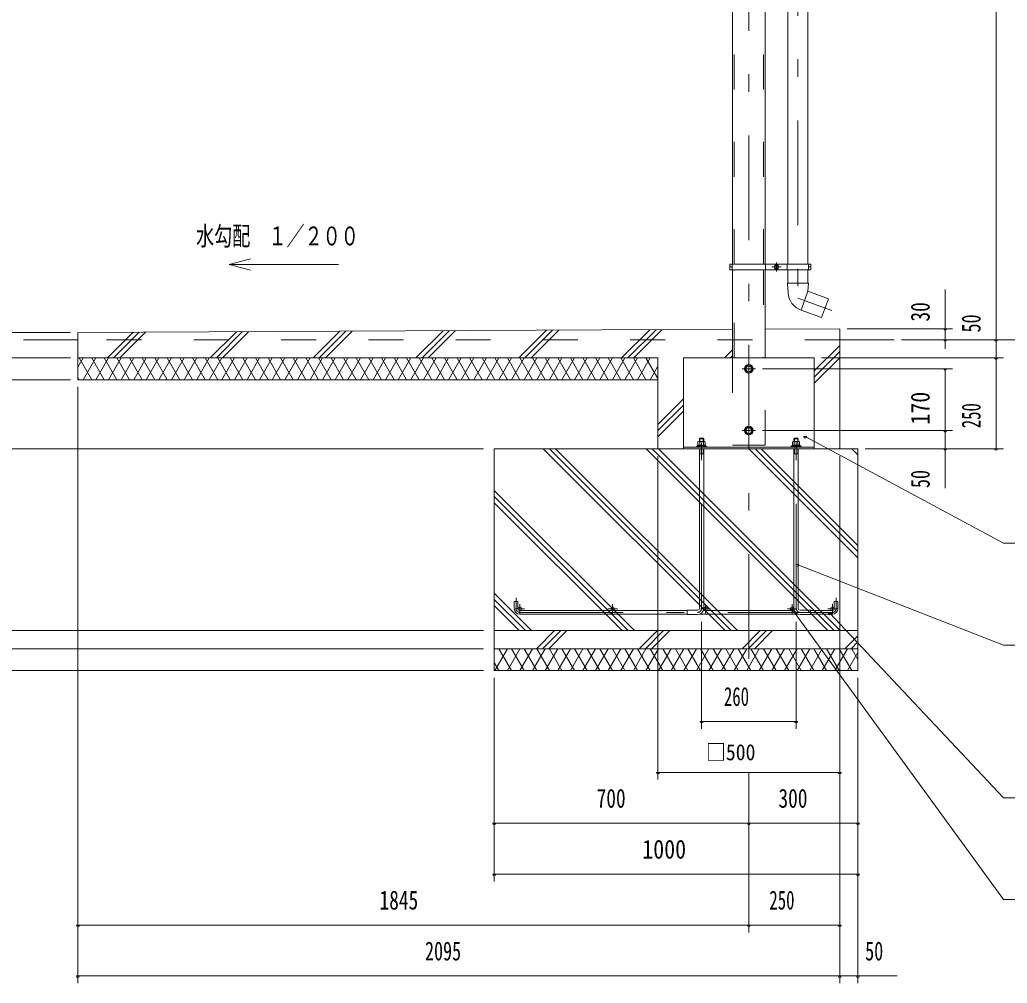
# Model space of a CAD drawing. Units: millimetres, scale not verified, with parts at other scales. Extents: x -25407 to 25413, y -10500 to 10500.
# Drawn here: x 15189 to 21978, y -3330 to 3295 of the extents above; entities that cross this region are included whole.
import ezdxf
from ezdxf.enums import TextEntityAlignment as Align

# ---------------------------------------------------------------- set-up
doc = ezdxf.new("R2010")
doc.units = ezdxf.units.MM
doc.header["$LTSCALE"] = 60
doc.linetypes.add('USER2', pattern=[10, 4, -6])
doc.linetypes.add('USER3', pattern=[24, 12, -5, 2, -5])
for name, color, linetype, lineweight in [('0-6_2-02BOLD', 7, 'Continuous', 18), ('0-7_2-12HIDDEN', 3, 'USER2', 18), ('0-8_2-22CENTER', 3, 'USER3', 18), ('0-9_2-42THIN', 4, 'Continuous', 18), ('0-A_2-52DIM', 3, 'Continuous', 18), ('0-B_2-62HATCH', 2, 'Continuous', 18)]:
    doc.layers.add(name, color=color, linetype=linetype, lineweight=lineweight)
doc.styles.add('ＭＳ ゴシック', font='')
doc.styles.get('ＭＳ ゴシック').set_extended_font_data('MS Gothic')

msp = doc.modelspace()

# ---------------------------------------------------------------- linework, layer by layer
at = {"layer": '0-6_2-02BOLD'}
for p, q in [((20089.8, 6069.93), (20089.8, 1614.93)), ((20312.55, 6069.93), (20312.55, 1614.93)), ((20469.93, 1614.93), (20469.93, 6069.93)), ((20607.43, 6069.93), (20607.43, 1614.93)), ((20070.56, 1614.93), (20206.85, 1614.93)), ((20085.81, 1594.93), (20070.56, 1594.93)), ((20085.81, 1574.93), (20085.81, 1614.93)), ((20089.8, 1574.93), (20089.8, 969.93)), ((20312.55, 969.93), (20312.55, 1574.93)), ((20316.56, 1574.93), (20316.56, 1614.93)), ((20465.93, 1574.93), (20465.93, 1614.93)), ((20469.93, 1482.66), (20469.93, 1574.93)), ((20607.43, 1574.93), (20607.43, 1482.66)), ((20611.43, 1614.93), (20611.43, 1574.93)), ((20611.43, 1594.93), (20626.68, 1594.93)), ((20611.19, 1482.66), (20466.18, 1482.66)), ((20466.18, 1482.66), (20470.58, 1418.17)), ((20560.41, 1298.45), (20607.43, 1427.66)), ((15588.68, 1094.93), (15213.68, 1094.93)), ((20826.18, 1094.93), (21201.18, 1094.93)), ((15588.68, 969.93), (19576.18, 969.93)), ((19576.18, 969.93), (19576.18, 344.93)), ((19861.18, 412.67), (19861.18, 394.43)), ((19891.19, 394.43), (19891.19, 412.67)), ((20541.18, 412.67), (20511.18, 412.67)), ((20651.18, 356.18), (19751.18, 356.18)), ((19841.19, 361.93), (19841.19, 356.18)), ((19861.18, -752.57), (19861.18, 344.93)), ((19863.91, 369.43), (19863.91, 392.17)), ((19868.68, 361.93), (19876.18, 369.43)), ((19883.68, 369.43), (19876.18, 361.93)), ((19888.45, 392.17), (19888.45, 369.43)), ((19891.19, 344.93), (19891.19, -752.57)), ((19903.06, 369.43), (19903.06, 361.93)), ((20491.18, 361.93), (20491.18, 356.18)), ((20511.18, 344.93), (20511.18, -752.57)), ((20513.91, 392.17), (20513.91, 369.43)), ((20518.68, 369.43), (20526.18, 361.93)), ((20533.68, 361.93), (20526.18, 369.43)), ((20538.45, 369.43), (20538.45, 392.17)), ((20541.18, -752.57), (20541.18, 344.93)), ((20553.05, 361.93), (20553.05, 369.43)), ((19861.18, 311.18), (19891.19, 311.18)), ((20541.18, 311.18), (20511.18, 311.18)), ((18588.68, -705.07), (18613.68, -705.07)), ((18588.68, -705.07), (18588.68, -755.07)), ((18613.68, -705.07), (18613.68, -755.07)), ((20788.68, -705.07), (20788.68, -755.07)), ((20813.68, -705.07), (20788.68, -705.07)), ((20813.68, -705.07), (20813.68, -755.07)), ((18626.18, -767.57), (19776.19, -767.57)), ((19776.19, -792.57), (18626.18, -792.57)), ((19776.19, -765.07), (19848.68, -765.07)), ((19863.04, -792.57), (20539.32, -792.57)), ((19888.45, -767.57), (20513.92, -767.57)), ((20776.18, -767.57), (20626.18, -767.57)), ((20626.18, -792.57), (20776.18, -792.57)), ((20951.18, -905.07), (18451.18, -905.07)), ((18451.18, -1030.07), (20951.18, -1030.07))]:
    msp.add_line(p, q, dxfattribs=at)
for points in [[(20070.56, 1614.93), (20070.56, 1574.93), (20164, 1574.93)], [(20164, 1574.93), (20626.68, 1574.93), (20626.68, 1614.93), (20206.85, 1614.93)], [(20611.18, 1482.66), (20607.43, 1427.66), (20748.39, 1376.36), (20701.36, 1247.15), (20561.11, 1298.2)], [(20089.81, 1166.42), (15588.68, 1144.93), (15588.68, 819.93), (19576.18, 819.93)], [(20826.18, 344.93), (20826.18, 1169.93), (20312.56, 1167.48)], [(19751.18, 344.93), (19751.18, 969.93), (20651.18, 969.93), (20651.18, 344.93)], [(20516.18, 417.67), (20511.18, 412.67), (20511.18, 394.43)], [(20516.18, 417.67), (20536.18, 417.67), (20541.18, 412.67), (20541.18, 394.43)], [(19841.19, 361.93), (19911.18, 361.93), (19911.18, 356.18)], [(19903.06, 369.43), (19849.31, 369.43), (19849.31, 361.93)], [(19855.56, 394.43), (19851.65, 392.17), (19851.65, 369.43)], [(19855.56, 394.43), (19896.81, 394.43), (19900.72, 392.17), (19900.72, 369.43)], [(20491.18, 361.93), (20561.18, 361.93), (20561.18, 356.18)], [(20553.05, 369.43), (20499.31, 369.43), (20499.31, 361.93)], [(20546.8, 394.43), (20505.56, 394.43), (20501.65, 392.17), (20501.65, 369.43)], [(20546.8, 394.43), (20550.72, 392.17), (20550.72, 369.43)], [(19848.68, -795.07), (19776.19, -795.07), (19776.19, -765.07)], [(20553.68, -795.07), (20626.18, -795.07), (20626.18, -765.07), (20553.68, -765.07)]]:
    msp.add_lwpolyline(points, dxfattribs=at)
for points in [[(20403.74, 1602.15), (20391.24, 1609.37), (20378.74, 1602.15), (20378.74, 1587.71), (20391.25, 1580.5), (20403.74, 1587.71)], [(20225.72, 894.93), (20213.45, 916.18), (20188.91, 916.18), (20176.65, 894.93), (20188.91, 873.68), (20213.45, 873.68)], [(20176.65, 469.93), (20188.91, 448.68), (20213.45, 448.68), (20225.72, 469.93), (20213.45, 491.18), (20188.91, 491.18)], [(19886.18, 417.67), (19891.19, 412.67), (19861.18, 412.67), (19866.18, 417.67)], [(18451.18, -1180.07), (20951.18, -1180.07), (20951.18, 344.93), (18451.18, 344.93)]]:
    msp.add_lwpolyline(points, close=True, dxfattribs=at)
for centre, radius in [((20391.24, 1594.93), 15.62), ((20391.24, 1594.93), 12.25), ((20201.18, 894.93), 30), ((20201.18, 894.93), 20.62), ((20201.18, 469.93), 30), ((20201.18, 469.93), 20.62), ((18626.18, -755.07), 12.5), ((19264.93, -755.07), 12.5), ((19903.68, -755.07), 12.5), ((20498.68, -755.07), 12.5), ((20776.18, -755.07), 12.5)]:
    msp.add_circle(centre, radius, dxfattribs=at)
for centre, radius, start, end in [((20607.76, 1427.54), 137.5, 183.90576, 250.16731), ((19857.78, 384.97), 9.46, 49.5701, 90), ((19876.18, 359.98), 34.45, 69.13593, 110.86406), ((19894.59, 384.97), 9.46, 90, 130.42989), ((20507.78, 384.97), 9.46, 49.57011, 90), ((20526.18, 359.98), 34.45, 69.13594, 110.86407), ((20544.59, 384.97), 9.46, 90, 130.4299), ((18626.18, -755.07), 37.5, 180, 270), ((19848.68, -752.57), 42.5, 270, 0), ((19848.68, -752.57), 12.5, 270, 0), ((20553.68, -752.57), 42.5, 180, 270), ((20553.68, -752.57), 12.5, 180, 270), ((20776.18, -755.07), 37.5, 270, 0)]:
    msp.add_arc(centre, radius, start, end, dxfattribs=at)
at = {"layer": '0-7_2-12HIDDEN'}
for p, q in [((20100.3, 1614.93), (20100.3, 6069.93)), ((20302.05, 1614.93), (20302.05, 6069.93)), ((20100.31, 969.93), (20100.31, 1574.93)), ((20302.06, 1574.93), (20302.06, 969.93)), ((20826.18, 1094.93), (15588.68, 1094.93)), ((20089.81, 969.93), (20089.81, 369.93))]:
    msp.add_line(p, q, dxfattribs=at)
msp.add_lwpolyline([(20089.81, 369.93), (20312.56, 369.93), (20312.56, 969.93)], dxfattribs=at)
at = {"layer": '0-8_2-22CENTER'}
for p, q in [((20201.18, 6819.93), (20201.18, -1305.07)), ((20359.99, 1594.93), (20422.49, 1594.93)), ((20391.24, 1626.18), (20391.24, 1563.68)), ((20156.18, 894.93), (20246.18, 894.93)), ((19876.18, -752.57), (19876.18, 447.67)), ((20246.18, 469.93), (20156.18, 469.93)), ((20526.18, -752.57), (20526.18, 447.67)), ((18601.18, -755.07), (18601.18, -680.07)), ((18626.18, -787.57), (18626.18, -722.57)), ((19264.93, -722.57), (19264.93, -787.57)), ((19903.68, -722.57), (19903.68, -787.57)), ((20498.68, -722.57), (20498.68, -787.57)), ((20776.18, -787.57), (20776.18, -722.57)), ((20801.18, -755.07), (20801.18, -680.07)), ((18593.68, -755.07), (18658.68, -755.07)), ((20776.18, -780.07), (18626.18, -780.07)), ((19232.43, -755.07), (19297.43, -755.07)), ((19936.18, -755.07), (19871.18, -755.07)), ((20531.18, -755.07), (20466.18, -755.07)), ((20808.68, -755.07), (20743.68, -755.07))]:
    msp.add_line(p, q, dxfattribs=at)
msp.add_lwpolyline([(20538.68, 6922.98), (20538.68, 1379.52), (20771.86, 1294.65)], dxfattribs=at)
for centre, radius, start, end in [((18626.18, -755.07), 25, 180, 270), ((19848.68, -752.57), 27.5, 270, 0), ((20553.68, -752.57), 27.5, 180, 270), ((20776.18, -755.07), 25, 270, 0)]:
    msp.add_arc(centre, radius, start, end, dxfattribs=at)
at = {"layer": '0-9_2-42THIN'}
for p, q in [((19864.93, 394.43), (19864.93, 416.41)), ((19887.43, 416.41), (19887.43, 394.43)), ((20514.93, 394.43), (20514.93, 416.41)), ((20537.43, 394.43), (20537.43, 416.41)), ((19887.43, 311.18), (19887.43, 344.93)), ((20514.93, 311.18), (20514.93, 344.93)), ((19887.43, 311.18), (19891.19, 304.69)), ((20514.93, 311.18), (20511.18, 304.69))]:
    msp.add_line(p, q, dxfattribs=at)
for points in [[(19864.93, 344.93), (19864.93, 311.18), (19861.18, 304.69)], [(20537.43, 344.93), (20537.43, 311.18), (20541.18, 304.69)]]:
    msp.add_lwpolyline(points, dxfattribs=at)
at = {"layer": '0-A_2-52DIM'}
for p, q in [((21901.18, 344.93), (21901.18, 7297.43)), ((16774.34, 1650.05), (16629.45, 1611.23)), ((16629.45, 1611.23), (17379.45, 1611.23)), ((16629.45, 1611.23), (16774.34, 1572.41)), ((21551.18, 1032.16), (21551.18, 1439.93)), ((20876.18, 1169.93), (21601.18, 1169.93)), ((21561.18, 1169.93), (21541.18, 1169.93)), ((14813.68, 1144.93), (15538.68, 1144.93)), ((21251.18, 1094.93), (22301.18, 1094.93)), ((21561.18, 1094.93), (21541.18, 1094.93)), ((21911.18, 1094.93), (21891.18, 1094.93)), ((14463.68, 969.93), (15538.68, 969.93)), ((21951.18, 969.93), (20701.19, 969.93)), ((21911.18, 969.93), (21891.18, 969.93)), ((20296.18, 894.93), (21601.18, 894.93)), ((21561.18, 894.93), (21541.18, 894.93)), ((21551.18, 894.93), (21551.18, 74.93)), ((15538.68, 819.93), (14463.68, 819.93)), ((15588.68, 769.93), (15588.68, -3330.07)), ((21601.18, 469.93), (20296.18, 469.93)), ((20599.23, 428.62), (20579.23, 428.62)), ((21561.18, 469.93), (21541.18, 469.93)), ((18376.19, 344.93), (14113.68, 344.93)), ((21001.18, 344.93), (21951.18, 344.93)), ((21561.18, 344.93), (21541.18, 344.93)), ((21911.18, 344.93), (21891.18, 344.93)), ((19576.18, 294.93), (19576.18, -1930.07)), ((20826.18, -3330.07), (20826.18, 294.93)), ((20543.88, -451.73), (20523.88, -451.73)), ((20512.31, -761.97), (20492.31, -761.97)), ((20768.46, -786.39), (20748.46, -786.39)), ((19876.18, -1580.07), (19876.18, -845.07)), ((20526.18, -845.07), (20526.18, -1580.07)), ((18376.19, -905.07), (14463.68, -905.07)), ((14463.68, -1030.07), (18376.19, -1030.07)), ((18376.19, -1180.07), (13763.68, -1180.07)), ((18451.18, -2630.07), (18451.18, -1230.07)), ((20951.18, -1230.07), (20951.18, -3330.07)), ((19886.18, -1530.07), (19866.18, -1530.07)), ((20526.18, -1530.07), (19876.18, -1530.07)), ((20536.18, -1530.07), (20516.18, -1530.07)), ((19586.18, -1880.07), (19566.18, -1880.07)), ((19576.18, -1880.07), (20826.18, -1880.07)), ((20201.18, -2980.07), (20201.18, -1880.07)), ((20836.18, -1880.07), (20816.18, -1880.07)), ((18461.18, -2230.07), (18441.18, -2230.07)), ((20951.18, -2230.07), (18451.18, -2230.07)), ((20211.18, -2230.07), (20191.18, -2230.07)), ((20961.18, -2230.07), (20941.18, -2230.07)), ((18461.18, -2580.07), (18441.18, -2580.07)), ((18451.18, -2580.07), (20951.18, -2580.07)), ((20961.18, -2580.07), (20941.18, -2580.07)), ((15598.68, -2930.07), (15578.68, -2930.07)), ((20826.18, -2930.07), (15588.68, -2930.07)), ((20211.18, -2930.07), (20191.18, -2930.07)), ((20836.18, -2930.07), (20816.18, -2930.07)), ((15598.68, -3280.07), (15578.68, -3280.07)), ((15588.68, -3280.07), (21221.18, -3280.07)), ((20836.18, -3280.07), (20816.18, -3280.07)), ((20961.18, -3280.07), (20941.18, -3280.07))]:
    msp.add_line(p, q, dxfattribs=at)
for points in [[(20589.23, 428.62), (21951.18, -305.07), (23951.18, -305.07)], [(23501.18, -1005.07), (21951.18, -1005.07), (20533.88, -451.73)], [(20502.31, -761.97), (21951.18, -2755.07), (23501.18, -2755.07)], [(23501.18, -2055.07), (21951.18, -2055.07), (20758.46, -786.39)]]:
    msp.add_lwpolyline(points, dxfattribs=at)
for centre in [(21551.18, 1169.93), (21551.18, 1094.93), (21901.18, 1094.93), (21901.18, 969.93), (21551.18, 894.93), (20589.23, 428.62), (21551.18, 469.93), (21551.18, 344.93), (21901.18, 344.93), (20533.88, -451.73), (20502.31, -761.97), (20758.46, -786.39), (19876.18, -1530.07), (20526.18, -1530.07), (19576.18, -1880.07), (20826.18, -1880.07), (18451.18, -2230.07), (20201.18, -2230.07), (20951.18, -2230.07), (18451.18, -2580.07), (20951.18, -2580.07), (15588.68, -2930.07), (20201.18, -2930.07), (20826.18, -2930.07), (15588.68, -3280.07), (20826.18, -3280.07), (20951.18, -3280.07)]:
    msp.add_arc(centre, 10, 180, 0, dxfattribs=at)
at = {"layer": '0-B_2-62HATCH'}
for p, q in [((18099.42, 1156.91), (17912.44, 969.93)), ((17954.86, 969.93), (18142.05, 1157.12)), ((17997.29, 969.93), (18184.68, 1157.32)), ((18619.54, 969.93), (18809.92, 1160.31)), ((18852.55, 1160.51), (18661.97, 969.93)), ((18704.39, 969.93), (18895.18, 1160.71)), ((19326.65, 969.93), (19520.42, 1163.7)), ((19563.05, 1163.9), (19369.07, 969.93)), ((19411.5, 969.93), (19605.68, 1164.1)), ((20312.56, 1163.88), (20316.17, 1167.5)), ((15791.12, 969.93), (15967.92, 1146.74)), ((16010.56, 1146.94), (15833.54, 969.93)), ((16053.19, 1147.15), (15875.97, 969.93)), ((16498.22, 969.93), (16678.42, 1150.13)), ((16721.05, 1150.34), (16540.65, 969.93)), ((16583.07, 969.93), (16763.68, 1150.54)), ((17388.92, 1153.52), (17205.33, 969.93)), ((17431.55, 1153.73), (17247.75, 969.93)), ((17290.18, 969.93), (17474.18, 1153.93)), ((20089.81, 1025.98), (20033.76, 969.93)), ((20826.18, 1055.25), (20651.18, 880.25)), ((15625.68, 969.93), (15588.68, 905.85)), ((15596.81, 969.93), (15683.41, 819.93)), ((15712.28, 969.93), (15625.68, 819.93)), ((15770.02, 819.93), (15683.41, 969.93)), ((15712.28, 819.93), (15798.88, 969.93)), ((15856.62, 819.93), (15770.02, 969.93)), ((15885.49, 969.93), (15798.88, 819.93)), ((15856.62, 969.93), (15943.22, 819.93)), ((15972.09, 969.93), (15885.49, 819.93)), ((16029.83, 819.93), (15943.23, 969.93)), ((15972.09, 819.93), (16058.69, 969.93)), ((16029.83, 969.93), (16116.43, 819.93)), ((16145.29, 969.93), (16058.69, 819.93)), ((16203.03, 819.93), (16116.43, 969.93)), ((16145.29, 819.93), (16231.9, 969.93)), ((16203.03, 969.93), (16289.63, 819.93)), ((16318.5, 969.93), (16231.9, 819.93)), ((16376.23, 819.93), (16289.63, 969.93)), ((16318.5, 819.93), (16405.1, 969.93)), ((16376.24, 969.93), (16462.84, 819.93)), ((16491.7, 969.93), (16405.1, 819.93)), ((16549.44, 819.93), (16462.84, 969.93)), ((16491.7, 819.93), (16578.31, 969.93)), ((16549.44, 969.93), (16636.04, 819.93)), ((16664.91, 969.93), (16578.31, 819.93)), ((16722.65, 819.93), (16636.04, 969.93)), ((16664.91, 819.93), (16751.51, 969.93)), ((16722.65, 969.93), (16809.25, 819.93)), ((16838.12, 969.93), (16751.51, 819.93)), ((16895.85, 819.93), (16809.25, 969.93)), ((16838.12, 819.93), (16924.72, 969.93)), ((16895.85, 969.93), (16982.45, 819.93)), ((17011.32, 969.93), (16924.72, 819.93)), ((17069.06, 819.93), (16982.45, 969.93)), ((17011.32, 819.93), (17097.92, 969.93)), ((17069.06, 969.93), (17155.66, 819.93)), ((17184.52, 969.93), (17097.92, 819.93)), ((17242.26, 819.93), (17155.66, 969.93)), ((17184.53, 819.93), (17271.13, 969.93)), ((17242.26, 969.93), (17328.86, 819.93)), ((17357.73, 969.93), (17271.13, 819.93)), ((17415.47, 819.93), (17328.87, 969.93)), ((17357.73, 819.93), (17444.33, 969.93)), ((17415.47, 969.93), (17502.07, 819.93)), ((17530.94, 969.93), (17444.33, 819.93)), ((17588.67, 819.93), (17502.07, 969.93)), ((17530.94, 819.93), (17617.54, 969.93)), ((17588.67, 969.93), (17675.27, 819.93)), ((17704.14, 969.93), (17617.54, 819.93)), ((17761.88, 819.93), (17675.27, 969.93)), ((17704.14, 819.93), (17790.74, 969.93)), ((17761.88, 969.93), (17848.48, 819.93)), ((17877.35, 969.93), (17790.74, 819.93)), ((17848.48, 969.93), (17935.08, 819.93)), ((17877.35, 819.93), (17963.95, 969.93)), ((18021.68, 819.93), (17935.08, 969.93)), ((17963.95, 819.93), (18050.55, 969.93)), ((18021.69, 969.93), (18108.29, 819.93)), ((18137.15, 969.93), (18050.55, 819.93)), ((18194.89, 819.93), (18108.29, 969.93)), ((18137.15, 819.93), (18223.76, 969.93)), ((18194.89, 969.93), (18281.49, 819.93)), ((18310.36, 969.93), (18223.76, 819.93)), ((18368.1, 819.93), (18281.49, 969.93)), ((18310.36, 819.93), (18396.96, 969.93)), ((18368.1, 969.93), (18454.7, 819.93)), ((18483.57, 969.93), (18396.96, 819.93)), ((18541.3, 819.93), (18454.7, 969.93)), ((18483.57, 819.93), (18570.16, 969.93)), ((18541.3, 969.93), (18627.9, 819.93)), ((18656.77, 969.93), (18570.17, 819.93)), ((18714.51, 819.93), (18627.91, 969.93)), ((18656.77, 819.93), (18743.37, 969.93)), ((18714.51, 969.93), (18801.11, 819.93)), ((18829.97, 969.93), (18743.37, 819.93)), ((18887.71, 819.93), (18801.11, 969.93)), ((18829.97, 819.93), (18916.58, 969.93)), ((18887.71, 969.93), (18974.31, 819.93)), ((19003.18, 969.93), (18916.58, 819.93)), ((19060.91, 819.93), (18974.32, 969.93)), ((19003.18, 819.93), (19089.78, 969.93)), ((19060.91, 969.93), (19147.52, 819.93)), ((19176.38, 969.93), (19089.79, 819.93)), ((19234.12, 819.93), (19147.52, 969.93)), ((19176.39, 819.93), (19262.99, 969.93)), ((19234.12, 969.93), (19320.72, 819.93)), ((19349.59, 969.93), (19262.99, 819.93)), ((19407.33, 819.93), (19320.72, 969.93)), ((19349.59, 819.93), (19436.19, 969.93)), ((19493.93, 819.93), (19407.33, 969.93)), ((19522.79, 969.93), (19436.19, 819.93)), ((19576.18, 827.47), (19493.93, 969.93)), ((20076.18, 969.93), (20089.81, 983.56)), ((20651.18, 837.83), (20826.18, 1012.82)), ((20826.18, 970.4), (20651.18, 795.4)), ((19576.18, 912.4), (19522.79, 819.93)), ((15596.81, 819.93), (15588.68, 834.01)), ((19751.18, 687.36), (19576.18, 512.36)), ((19576.18, 469.93), (19751.18, 644.93)), ((19751.18, 602.5), (19576.18, 427.5)), ((20037.44, -905.07), (18787.43, 344.93)), ((18829.86, 344.93), (20079.86, -905.07)), ((20122.29, -905.07), (18872.29, 344.93)), ((19494.54, 344.93), (20744.54, -905.07)), ((20786.97, -905.07), (19536.97, 344.93)), ((19579.39, 344.93), (20829.4, -905.07)), ((20201.65, 344.93), (20951.18, -404.6)), ((20951.18, -362.17), (20244.08, 344.93)), ((20286.5, 344.93), (20951.18, -319.75)), ((20822.97, 344.93), (20826.18, 348.14)), ((20951.18, 302.51), (20908.76, 344.93)), ((19415.18, -905.07), (18451.18, 58.93)), ((18451.18, 16.5), (19372.76, -905.07)), ((19330.33, -905.07), (18451.18, -25.92)), ((18708.08, -905.07), (18451.18, -648.18)), ((18451.18, -690.6), (18665.65, -905.07)), ((18623.22, -905.07), (18451.18, -733.03)), ((18740.86, -1030.07), (18865.86, -905.07)), ((18908.29, -905.07), (18783.29, -1030.07)), ((18825.72, -1030.07), (18950.71, -905.07)), ((19447.97, -1030.07), (19572.97, -905.07)), ((19615.4, -905.07), (19490.39, -1030.07)), ((19532.82, -1030.07), (19657.82, -905.07)), ((20155.08, -1030.07), (20280.08, -905.07)), ((20322.5, -905.07), (20197.5, -1030.07)), ((20239.93, -1030.07), (20364.93, -905.07)), ((20862.18, -1030.07), (20951.18, -941.07)), ((20904.61, -1030.07), (20951.18, -983.5)), ((18454.7, -1030.07), (18451.18, -1036.15)), ((18454.69, -1180.07), (18541.3, -1030.07)), ((18570.17, -1180.07), (18483.57, -1030.07)), ((18627.9, -1030.07), (18541.3, -1180.07)), ((18570.17, -1030.07), (18656.77, -1180.07)), ((18627.9, -1180.07), (18714.51, -1030.07)), ((18743.37, -1180.07), (18656.77, -1030.07)), ((18801.11, -1030.07), (18714.51, -1180.07)), ((18743.37, -1030.07), (18829.97, -1180.07)), ((18801.11, -1180.07), (18887.71, -1030.07)), ((18916.58, -1180.07), (18829.97, -1030.07)), ((18974.31, -1030.07), (18887.71, -1180.07)), ((18916.58, -1030.07), (19003.18, -1180.07)), ((18974.31, -1180.07), (19060.91, -1030.07)), ((19089.79, -1180.07), (19003.18, -1030.07)), ((19147.52, -1030.07), (19060.91, -1180.07)), ((19089.78, -1030.07), (19176.38, -1180.07)), ((19147.52, -1180.07), (19234.12, -1030.07)), ((19262.99, -1180.07), (19176.38, -1030.07)), ((19320.72, -1030.07), (19234.12, -1180.07)), ((19262.99, -1030.07), (19349.59, -1180.07)), ((19320.72, -1180.07), (19407.32, -1030.07)), ((19436.19, -1180.07), (19349.59, -1030.07)), ((19493.93, -1030.07), (19407.32, -1180.07)), ((19436.19, -1030.07), (19522.8, -1180.07)), ((19493.93, -1180.07), (19580.53, -1030.07)), ((19609.4, -1180.07), (19522.8, -1030.07)), ((19667.13, -1030.07), (19580.53, -1180.07)), ((19609.4, -1030.07), (19696, -1180.07)), ((19667.13, -1180.07), (19753.74, -1030.07)), ((19782.6, -1180.07), (19696, -1030.07)), ((19840.34, -1030.07), (19753.74, -1180.07)), ((19782.6, -1030.07), (19869.21, -1180.07)), ((19840.34, -1180.07), (19926.94, -1030.07)), ((19955.81, -1180.07), (19869.21, -1030.07)), ((20013.54, -1030.07), (19926.94, -1180.07)), ((19955.81, -1030.07), (20042.41, -1180.07)), ((20013.54, -1180.07), (20100.14, -1030.07)), ((20129.01, -1180.07), (20042.41, -1030.07)), ((20186.75, -1030.07), (20100.14, -1180.07)), ((20215.62, -1180.07), (20129.01, -1030.07)), ((20273.35, -1030.07), (20186.75, -1180.07)), ((20215.61, -1030.07), (20302.22, -1180.07)), ((20273.35, -1180.07), (20359.95, -1030.07)), ((20388.82, -1180.07), (20302.22, -1030.07)), ((20446.55, -1030.07), (20359.95, -1180.07)), ((20388.82, -1030.07), (20475.42, -1180.07)), ((20446.55, -1180.07), (20533.16, -1030.07)), ((20562.03, -1180.07), (20475.42, -1030.07)), ((20619.76, -1030.07), (20533.16, -1180.07)), ((20562.03, -1030.07), (20648.63, -1180.07)), ((20619.76, -1180.07), (20706.36, -1030.07)), ((20735.23, -1180.07), (20648.63, -1030.07)), ((20792.97, -1030.07), (20706.36, -1180.07)), ((20735.23, -1030.07), (20821.83, -1180.07)), ((20792.97, -1180.07), (20879.57, -1030.07)), ((20908.44, -1180.07), (20821.83, -1030.07)), ((20951.18, -1056.03), (20879.57, -1180.07)), ((20908.44, -1030.07), (20951.18, -1104.11)), ((20951.18, -1025.92), (20947.04, -1030.07)), ((18451.18, -1123.99), (18483.57, -1180.07))]:
    msp.add_line(p, q, dxfattribs=at)

# ---------------------------------------------------------------- texts
at = {"layer": '0-A_2-52DIM', "color": 7, "style": 'ＭＳ ゴシック'}
for s, height, width, p in [('水勾配\u3000１／２００', 130.2, 0.7, (16400.98, 1703.99)), ('260', 130.2, 0.65, (20029.93, -1462.3)), ('□500', 110.7, 0.9, (19907.43, -1830.07)), ('700', 130.2, 0.75, (19154.93, -2162.3)), ('300', 130.2, 0.75, (20404.93, -2162.3)), ('1000', 130.2, 0.85, (19468.68, -2512.3)), ('1845', 130.2, 0.75, (17662.43, -2862.3)), ('250', 130.2, 0.65, (20342.43, -2862.3)), ('2095', 130.2, 0.7, (17974.93, -3212.3)), ('50', 130.2, 0.7, (21001.18, -3212.3))]:
    msp.add_text(s, height=height, dxfattribs=dict(at, width=width)).set_placement(p, align=Align.BOTTOM_LEFT)
for s, width, p in [('30', 0.75, (21483.42, 1219.93)), ('50', 0.7, (21833.42, 1144.93)), ('170', 0.85, (21483.42, 511.18)), ('250', 0.65, (21833.42, 486.18)), ('50', 0.7, (21483.42, 74.93))]:
    msp.add_text(s, height=130.2, rotation=90, dxfattribs=dict(at, width=width)).set_placement(p, align=Align.BOTTOM_LEFT)

doc.saveas('drawing.dxf')
